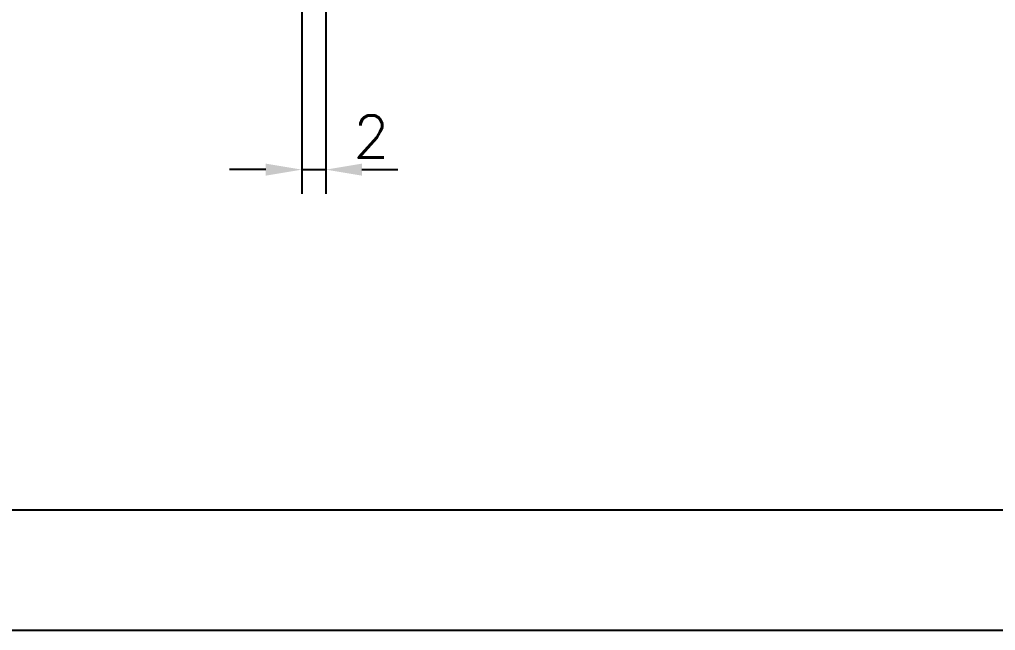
# Model space of a CAD drawing. Extents: x 3970 to 4390, y 960 to 1257.
# Drawn here: x 4214.2 to 4295.3, y 959.8 to 1010.6 of the extents above; entities that cross this region are included whole.
import ezdxf

# ---------------------------------------------------------------- set-up
doc = ezdxf.new("R2010")
doc.units = 0
doc.header["$LTSCALE"] = 7
doc.header["$MEASUREMENT"] = 0
doc.layers.get('0').update_dxf_attribs({"color": 2, "linetype": 'CONTINUOUS'})
doc.layers.add('TXT', color=4, linetype='CONTINUOUS')
doc.styles.add('GHS', font='ROMANS.shx', dxfattribs={"bigfont": 'GHS.shx'})

# ---------------------------------------------------------------- blocks, each defined once
blk = doc.blocks.new('BORDER')
blk.add_line((0, 0), (1, 0))

msp = doc.modelspace()

# ---------------------------------------------------------------- linework, layer by layer
for p, q in [((4239.643, 1032.399), (4239.643, 996.105)), ((4237.639, 1024.506), (4237.639, 996.105)), ((4234.639, 998.105), (4231.639, 998.105)), ((4237.639, 998.105), (4239.643, 998.105)), ((4242.643, 998.105), (4245.643, 998.105))]:
    msp.add_line(p, q)
for points in [[(4234.639, 998.605), (4234.639, 997.605), (4237.639, 998.105)], [(4242.643, 998.605), (4242.643, 997.605), (4239.643, 998.105)]]:
    msp.add_solid(points)
at = {"layer": 'TXT', "color": 4}
msp.add_lwpolyline([(4379.135, 969.776), (4001.135, 969.776), (4001.135, 1243.776), (4379.135, 1243.776)], close=True, dxfattribs=at)

# ---------------------------------------------------------------- block references
at = {"xscale": -420, "yscale": 297, "zscale": 420}
msp.add_blockref('BORDER', (4390.135, 959.776), dxfattribs=at)

# ---------------------------------------------------------------- texts
at = {"insert": (4243.425, 1000.855), "char_height": 3.5, "attachment_point": 5, "style": 'GHS'}
msp.add_mtext('\\A1;2', dxfattribs=at)

doc.saveas('drawing.dxf')
